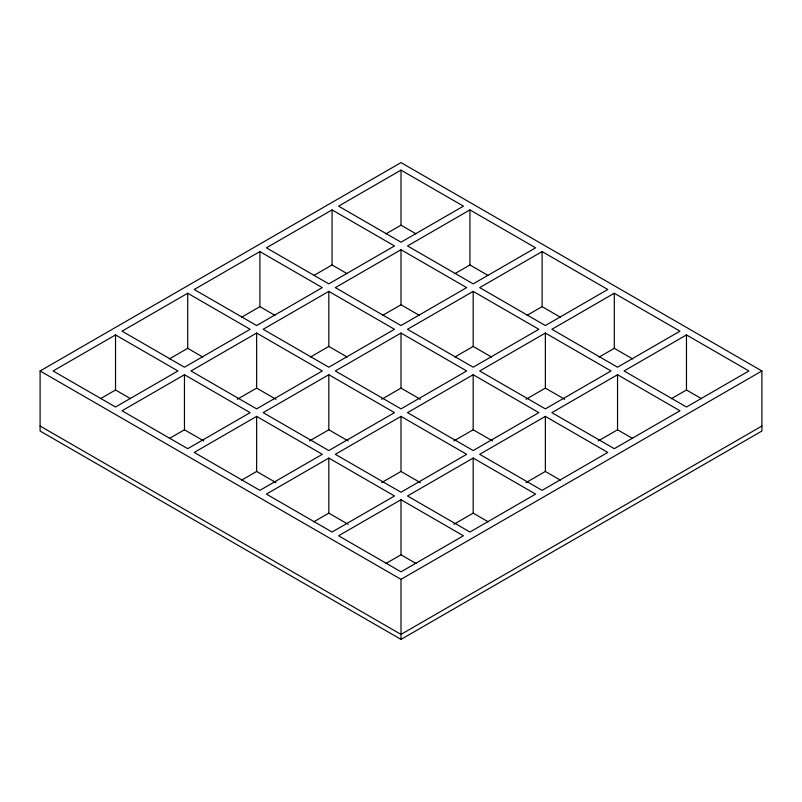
<?xml version="1.0" encoding="UTF-8"?>
<svg xmlns="http://www.w3.org/2000/svg" width="802" height="802" viewBox="0 0 802 802"><rect width="100%" height="100%" fill="white"/><g stroke="black" fill="none" stroke-linecap="round" stroke-linejoin="round"><path stroke-width="1.2" d="M40.1 370.965L401 162.605L761.9 370.965L761.9 431.035L401 639.394L40.1 431.035L40.1 370.965L401 579.325L761.9 370.965M115.528 334.925L53.102 370.965L115.528 407.005L177.954 370.965L115.528 334.925L115.528 389.993L130.596 398.684M187.708 293.251L122.034 331.166L184.46 367.216L250.134 329.291L187.708 293.251L187.708 348.319L169.412 358.885M259.888 251.577L194.214 289.492L256.64 325.542L322.314 287.617L259.888 251.577L259.888 306.645L241.592 317.211M332.068 209.903L266.394 247.828L328.82 283.868L394.494 245.943L332.068 209.903L332.068 264.971L313.772 275.537M401 170.114L338.574 206.154L401 242.194L463.426 206.154L401 170.114L401 225.172L385.932 233.873M100.461 398.684L115.528 389.993M184.46 374.714L122.034 410.764L187.708 448.679L250.134 412.639L184.46 374.714L184.46 429.782L203.838 440.97M256.64 333.051L190.966 370.965L256.64 408.88L322.314 370.965L256.64 333.051L256.64 388.108L276.018 399.296M328.82 291.377L263.146 329.291L328.82 367.216L394.494 329.291L328.82 291.377L328.82 346.434L310.514 357M401 249.703L335.326 287.617L401 325.542L466.674 287.617L401 249.703L401 304.77L382.694 315.336M469.932 209.903L407.506 245.943L473.18 283.868L535.606 247.828L469.932 209.903L469.932 264.971L488.228 275.537M169.392 438.483L184.46 429.782M237.262 399.296L256.64 388.108M454.864 273.672L469.932 264.971M256.64 416.388L194.214 452.438L259.888 490.353L322.314 454.313L256.64 416.388L256.64 471.456L276.018 482.644M328.82 374.714L263.146 412.639L328.82 450.554L394.494 412.639L328.82 374.714L328.82 429.782L309.442 440.97M401 333.051L335.326 370.965L401 408.88L466.674 370.965L401 333.051L401 388.108L381.622 399.296M473.18 291.377L407.506 329.291L473.18 367.216L538.854 329.291L473.18 291.377L473.18 346.434L454.874 357M542.112 251.577L479.686 287.617L545.36 325.542L607.786 289.492L542.112 251.577L542.112 306.645L560.408 317.211M241.572 480.157L256.64 471.456M527.044 315.346L542.112 306.645M328.82 458.062L266.394 494.102L332.068 532.027L394.494 495.987L328.82 458.062L328.82 513.13L348.198 524.318M401 416.388L335.326 454.313L401 492.227L466.674 454.313L401 416.388L401 471.456L381.622 482.644M473.18 374.714L407.506 412.639L473.18 450.554L538.854 412.639L473.18 374.714L473.18 429.782L453.802 440.97M545.36 333.051L479.686 370.965L545.36 408.88L611.034 370.965L545.36 333.051L545.36 388.108L525.982 399.296M614.292 293.251L551.866 329.291L617.54 367.216L679.966 331.166L614.292 293.251L614.292 348.319L632.588 358.885M313.752 521.831L328.82 513.13M599.224 357.01L614.292 348.319M401 499.736L338.574 535.776L401 571.816L463.426 535.776L401 499.736L401 554.804L385.932 563.505M473.18 458.062L407.506 495.987L469.932 532.027L535.606 494.102L473.18 458.062L473.18 513.13L453.802 524.318M545.36 416.388L479.686 454.313L542.112 490.353L607.786 452.438L545.36 416.388L545.36 471.456L525.982 482.644M617.54 374.714L551.866 412.639L614.292 448.679L679.966 410.764L617.54 374.714L617.54 429.782L598.162 440.97M686.472 334.925L624.046 370.965L686.472 407.005L748.898 370.965L686.472 334.925L686.472 389.993L671.404 398.684M761.9 426.032L401 634.392L40.1 426.032M401 225.172L416.068 233.873M686.472 389.993L701.539 398.684M332.068 264.971L347.136 273.672M401 304.77L419.306 315.336M473.18 346.434L491.486 357M545.36 388.108L564.738 399.296M617.54 429.782L632.608 438.483M259.888 306.645L274.956 315.346M328.82 346.434L347.126 357M401 388.108L420.378 399.296M473.18 429.782L492.558 440.97M545.36 471.456L560.428 480.157M187.708 348.319L202.776 357.01M328.82 429.782L348.198 440.97M401 471.456L420.378 482.644M473.18 513.13L488.248 521.831M401 554.804L416.068 563.505M401 579.325L401 639.394"/></g></svg>
